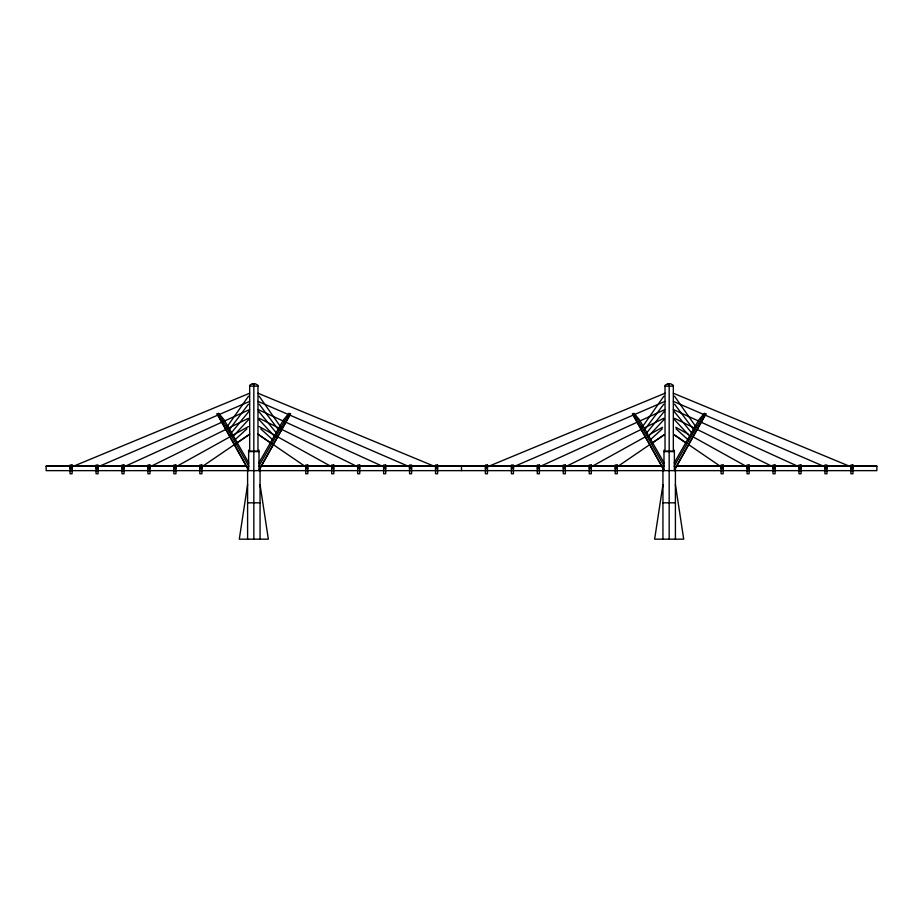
<?xml version="1.0" encoding="UTF-8"?>
<svg xmlns="http://www.w3.org/2000/svg" width="923" height="923" viewBox="0 0 923 923"><rect width="100%" height="100%" fill="white"/><g stroke="black" fill="none" stroke-linecap="round" stroke-linejoin="round"><path stroke-width="1.38" d="M98.126 466.484L98.069 473.753L96.05 473.753L96.05 465.019L98.103 465.019L98.103 468.561L96.05 468.561M513.476 466.484L513.419 473.753L511.4 473.753L511.4 465.019L513.453 465.019L513.453 468.561L511.4 468.561M279.15 429.945L278.608 430.591M694.5 429.945L693.958 430.591M409.604 467.176C410.643 466.311 408.37 467.2 411.6 467.096M824.954 467.176C825.993 466.311 823.72 467.2 826.95 467.096M228.581 429.749L229.158 430.591M643.931 429.749L644.508 430.591M247.595 484.656L239.288 539.17L268.362 539.17L260.055 484.656M662.945 484.656L654.638 539.17L683.712 539.17L675.405 484.656M279.011 429.749L278.492 430.591M694.361 429.749L693.842 430.591M232.492 436.221L233.127 436.602M647.842 436.221L648.477 436.602M331.795 466.842L333.78 467.096M747.145 466.842L749.13 467.096M290.537 413.873L259.351 469.553L290.537 413.873L288.98 413.423L283.615 419.653L258.867 462.965M705.887 413.873L674.701 469.553L705.887 413.873L704.33 413.423L698.965 419.653L674.217 462.965M274.604 436.498L274.535 437.087L275.204 436.279M689.954 436.498L689.885 437.087L690.554 436.279M258.809 466.23L288.98 413.423M674.159 466.23L704.33 413.423M227.15 426.691L248.495 396.209M642.5 426.691L663.845 396.209M229.042 430.014L248.425 404.182M644.392 430.014L663.775 404.182M230.946 433.325L249.129 411.162M646.296 433.325L664.479 411.162M232.838 436.637L249.048 419.134M648.188 436.637L664.398 419.134M234.73 439.959L246.903 428.883M650.08 439.959L662.253 428.883M280.892 427.164L280.096 426.957L280.823 426.403M696.242 427.164L695.446 426.957L696.173 426.403M236.623 443.271L248.749 434.848M651.973 443.271L664.099 434.848M201.906 466.796L249.787 434.122M617.256 466.796L648.788 445.278M652.296 442.878L663.972 434.918M175.947 466.796L248.449 426.576M591.297 466.796L645.05 436.983M650.057 434.202L662.552 427.28M149.988 466.796L248.402 418.327M565.337 466.796L640.747 429.656M644.577 427.764L663.752 418.327M124.028 466.796L249.648 409.535M539.378 466.796L637.516 422.065M640.135 420.865L664.998 409.535M98.103 466.796L249.637 401.39M513.453 466.796L664.987 401.39M72.109 466.796L249.625 393.244M487.459 466.796L664.975 393.244M217.113 413.873L248.299 469.553L217.113 413.873L218.67 413.423L224.035 419.653L248.783 462.965M632.463 413.873L663.649 469.553L632.463 413.873L634.02 413.423L639.385 419.653L664.133 462.965M226.827 426.403L227.554 426.957L226.758 427.164M642.177 426.403L642.904 426.957L642.108 427.164M249.672 386.126L257.978 386.126M665.022 386.126L673.329 386.126M248.633 451.601L259.017 451.601M663.983 451.601L674.367 451.601M246.614 466.069L46.15 466.069L46.15 470.638L876.85 470.638L876.85 466.069L676.386 466.069M260.99 466.069L662.01 466.069M46.15 466.277L246.614 466.277M260.99 466.277L662.01 466.277M676.386 466.277L876.85 466.277M70.033 466.484L72.109 466.484M409.524 466.484L409.581 473.753L411.6 473.753L411.6 465.019L409.547 465.019L409.547 468.561L411.6 468.561M435.541 466.484L437.617 466.484M485.383 466.484L487.459 466.484M824.874 466.484L824.931 473.753L826.95 473.753L826.95 465.019L824.897 465.019L824.897 468.561L826.95 468.561M850.891 466.484L852.967 466.484M70.033 467.096L72.109 467.096M96.05 467.096C99.765 468.411 96.719 465.307 98.046 467.176M121.951 467.096L124.028 467.096M147.911 467.096L149.988 467.096M173.87 467.096L175.855 466.842M199.829 467.096L201.906 467.096M305.744 467.096L307.821 467.096M357.663 467.096L359.739 467.096M383.622 467.096L385.699 467.096M435.541 467.096L437.617 467.096M485.383 467.096L487.459 467.096M511.4 467.096C515.115 468.411 512.069 465.307 513.396 467.176M537.301 467.096L539.378 467.096M563.261 467.096L565.337 467.096M589.22 467.096L591.205 466.842M615.18 467.096L617.256 467.096M721.094 467.096L723.17 467.096M773.013 467.096L775.089 467.096M798.972 467.096L801.049 467.096M850.891 467.096L852.967 467.096M70.033 468.561L72.109 468.561M121.951 468.561L124.028 468.561M147.911 468.561L149.988 468.561M173.87 468.561L175.947 468.561M199.829 468.561L201.906 468.561M305.744 468.561L307.821 468.561M331.703 468.561L333.78 468.561M357.663 468.561L359.739 468.561M383.622 468.561L385.699 468.561M435.541 468.561L437.617 468.561M485.383 468.561L487.459 468.561M537.301 468.561L539.378 468.561M563.261 468.561L565.337 468.561M589.22 468.561L591.297 468.561M615.18 468.561L617.256 468.561M721.094 468.561L723.17 468.561M747.053 468.561L749.13 468.561M773.013 468.561L775.089 468.561M798.972 468.561L801.049 468.561M850.891 468.561L852.967 468.561M247.595 502.827L260.055 502.827M662.945 502.827L675.405 502.827M644.392 430.591L643.85 429.945M229.042 430.591L228.5 429.945M673.375 393.244L850.891 466.796M258.025 393.244L435.541 466.796M673.363 401.39L824.897 466.796M258.013 401.39L409.547 466.796M673.352 409.535L698.215 420.865M700.834 422.065L798.972 466.796M258.002 409.535L383.622 466.796M674.598 418.327L693.773 427.764M697.603 429.656L773.013 466.796M259.248 418.327L357.663 466.796M675.798 427.28L688.293 434.202M693.3 436.983L747.053 466.796M259.201 426.576L331.703 466.796M674.378 434.918L686.054 442.878M689.562 445.278L721.094 466.796M257.863 434.122L305.744 466.796M674.251 434.848L686.377 443.271M258.901 434.848L271.027 443.271M676.098 428.883L688.27 439.959M260.748 428.883L272.92 439.959M673.952 419.134L690.162 436.637M258.602 419.134L274.812 436.637M673.871 411.162L692.054 433.325M258.521 411.162L276.704 433.325M674.575 404.182L693.958 430.014M259.225 404.182L278.608 430.014M564.414 466.911L564.391 467.476M149.064 466.911L149.041 467.476M674.505 396.209L695.85 426.691M259.155 396.209L280.5 426.691M634.02 413.423L664.191 466.23M218.67 413.423L248.841 466.23M675.405 468.561L675.405 539.17M674.367 450.147L674.367 470.638M669.175 383.83L669.175 539.17M663.983 450.147L663.983 470.638M662.945 468.561L662.945 539.17M461.5 466.069L461.5 470.638M260.055 468.561L260.055 539.17M259.017 450.147L259.017 470.638M253.825 383.83L253.825 539.17M248.633 450.147L248.633 470.638M247.595 468.561L247.595 539.17M383.945 467.315L384.349 466.6L383.968 467.223M799.295 467.315L799.699 466.6L799.318 467.223M270.624 443.49L271.408 442.902L270.624 443.49M435.633 467.2L436.014 466.473L435.633 467.2M685.974 443.49L686.758 442.902L685.974 443.49M850.983 467.2L851.364 466.473L850.983 467.2M226.758 426.345L227.462 427.153L226.758 426.345M272.527 440.144L273.312 439.59L272.527 440.144M642.108 426.345L642.812 427.153L642.108 426.345M687.877 440.144L688.662 439.59L687.877 440.144M276.323 433.498L277.062 432.91L276.323 433.498M691.673 433.498L692.412 432.91L691.673 433.498M230.554 432.968L231.292 433.741L230.658 432.887M645.904 432.968L646.642 433.741L646.008 432.887M71.613 466.496L71.982 467.361L71.613 466.496M486.963 466.496L487.332 467.361L486.963 466.496M234.338 439.59L235.077 440.375L234.384 439.544M649.688 439.59L650.427 440.375L649.734 439.544M123.278 466.623L123.659 467.476L123.278 466.623M538.628 466.623L539.009 467.476L538.628 466.623M236.242 442.902L236.957 443.698L236.3 442.855M651.592 442.902L652.307 443.698L651.65 442.855M252.244 383.83L249.672 385.295L249.672 451.139L257.978 451.139L257.978 385.295L255.406 383.83L252.244 383.83M667.594 383.83L665.022 385.295L665.022 451.139L673.329 451.139L673.329 385.295L670.756 383.83L667.594 383.83M72.109 465.019L70.033 465.019L70.033 473.753L72.109 473.753L72.109 465.019M124.028 465.019L121.951 465.019L121.951 473.753L124.028 473.753L124.028 465.019M149.988 465.019L147.911 465.019L147.911 473.753L149.988 473.753L149.988 465.019M175.947 465.019L173.87 465.019L173.87 473.753L175.947 473.753L175.947 465.019M201.906 465.019L199.829 465.019L199.829 473.753L201.906 473.753L201.906 465.019M307.821 465.019L305.744 465.019L305.744 473.753L307.821 473.753L307.821 465.019M333.78 465.019L331.703 465.019L331.703 473.753L333.78 473.753L333.78 465.019M359.739 465.019L357.663 465.019L357.663 473.753L359.739 473.753L359.739 465.019M385.699 465.019L383.622 465.019L383.622 473.753L385.699 473.753L385.699 465.019M437.617 465.019L435.541 465.019L435.541 473.753L437.617 473.753L437.617 465.019M487.459 465.019L485.383 465.019L485.383 473.753L487.459 473.753L487.459 465.019M539.378 465.019L537.301 465.019L537.301 473.753L539.378 473.753L539.378 465.019M565.337 465.019L563.261 465.019L563.261 473.753L565.337 473.753L565.337 465.019M591.297 465.019L589.22 465.019L589.22 473.753L591.297 473.753L591.297 465.019M617.256 465.019L615.18 465.019L615.18 473.753L617.256 473.753L617.256 465.019M723.17 465.019L721.094 465.019L721.094 473.753L723.17 473.753L723.17 465.019M749.13 465.019L747.053 465.019L747.053 473.753L749.13 473.753L749.13 465.019M775.089 465.019L773.013 465.019L773.013 473.753L775.089 473.753L775.089 465.019M801.049 465.019L798.972 465.019L798.972 473.753L801.049 473.753L801.049 465.019M852.967 465.019L850.891 465.019L850.891 473.753L852.967 473.753L852.967 465.019"/></g></svg>
